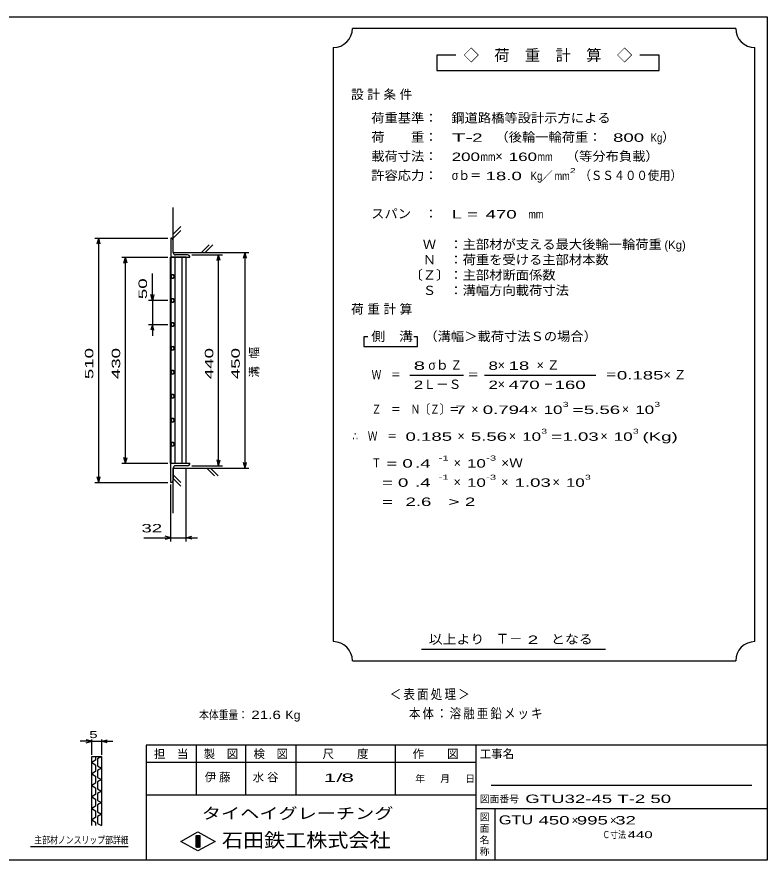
# Model space of a CAD drawing. Units: millimetres, scale not verified. Extents: x -1456 to 1385, y -1026 to 843.
# Drawn here: x -181 to 1385, y -917 to 843 of the extents above; entities that cross this region are included whole.
import ezdxf
from ezdxf.enums import TextEntityAlignment as Align

# ---------------------------------------------------------------- set-up
doc = ezdxf.new("R2010")
doc.units = ezdxf.units.MM
doc.header["$LTSCALE"] = 8
for name, color, linetype, lineweight in [('0_2', 150, 'Continuous', 25), ('16', 3, 'Continuous', 25), ('22', 4, 'Continuous', 25), ('24', 2, 'Continuous', 25), ('32', 4, 'Continuous', 25)]:
    doc.layers.add(name, color=color, linetype=linetype, lineweight=lineweight)
doc.styles.add('ベクトル', font='')
doc.styles.get('ベクトル').set_extended_font_data('ベクトル')

msp = doc.modelspace()

# ---------------------------------------------------------------- linework, layer by layer
at = {"layer": '0_2'}
for p, q in [((-1383.2, 842.8), (1384.8, 842.8)), ((1384.8, 842.8), (1384.8, -917.2)), ((1384.8, -677.2), (88.8, -677.2)), ((88.8, -677.2), (88.8, -917.2)), ((192.8, -677.2), (192.8, -781.2)), ((296.8, -781.2), (296.8, -677.2)), ((400.8, -677.2), (400.8, -781.2)), ((608.8, -781.2), (608.8, -677.2)), ((776.8, -677.2), (776.8, -917.2)), ((776.8, -713.2), (88.8, -713.2)), ((1352.8, -761.2), (808.8, -761.2)), ((88.8, -781.2), (776.8, -781.2)), ((776.8, -809.2), (1384.8, -809.2)), ((816.8, -917.2), (816.8, -809.2)), ((160.8, -878), (196.8, -858)), ((196.8, -858), (232.8, -878)), ((196.8, -898), (160.8, -878)), ((192.8, -866), (200.8, -866)), ((192.8, -890), (192.8, -866)), ((192.8, -866), (194.4, -866)), ((194.4, -866), (194.4, -890)), ((196, -890), (196, -866)), ((196, -866), (197.6, -866)), ((232.8, -878), (196.8, -898)), ((197.6, -866), (197.6, -890)), ((199.2, -890), (199.2, -866)), ((199.2, -866), (200.8, -866)), ((200.8, -866), (200.8, -890)), ((200.8, -866), (200.8, -890)), ((200.8, -890), (192.8, -890)), ((194.4, -890), (196, -890)), ((197.6, -890), (199.2, -890)), ((1384.8, -917.2), (-1383.2, -917.2))]:
    msp.add_line(p, q, dxfattribs=at)
at = {"layer": '16'}
for p, q in [((140, 381), (140, 341)), ((145, 351), (145, 376)), ((139.3, -89), (139.3, 341)), ((139.3, 341), (140, 341)), ((140, 341), (180, 341)), ((140, 341), (140, -89)), ((172, 341), (140, 341)), ((148.5, 341), (148.5, -89)), ((175, 346), (150, 346)), ((163.5, -89), (163.5, 341)), ((172, -89), (172, 341)), ((141.98, 304.45), (140, 300.97)), ((140, 300.97), (142.02, 297.52)), ((145.98, 304.48), (141.98, 304.45)), ((148, 301), (145.98, 304.48)), ((146.02, 297.55), (148, 301.03)), ((142.02, 297.52), (146.02, 297.55)), ((141.98, 254.45), (140, 250.97)), ((140, 250.97), (142.02, 247.52)), ((145.98, 254.48), (141.98, 254.45)), ((142.02, 247.52), (146.02, 247.55)), ((148, 251), (145.98, 254.48)), ((146.02, 247.55), (148, 251.03)), ((141.98, 204.45), (140, 200.97)), ((140, 200.97), (142.02, 197.52)), ((145.98, 204.48), (141.98, 204.45)), ((142.02, 197.52), (146.02, 197.55)), ((148, 201), (145.98, 204.48)), ((146.02, 197.55), (148, 201.03)), ((141.98, 154.45), (140, 150.97)), ((140, 150.97), (142.02, 147.52)), ((145.98, 154.48), (141.98, 154.45)), ((142.02, 147.52), (146.02, 147.55)), ((148, 151), (145.98, 154.48)), ((146.02, 147.55), (148, 151.03)), ((141.98, 104.45), (140, 100.97)), ((140, 100.97), (142.02, 97.52)), ((145.98, 104.48), (141.98, 104.45)), ((142.02, 97.52), (146.02, 97.55)), ((148, 101), (145.98, 104.48)), ((146.02, 97.55), (148, 101.03)), ((141.98, 54.45), (140, 50.97)), ((145.98, 54.48), (141.98, 54.45)), ((148, 51), (145.98, 54.48)), ((140, 50.97), (142.02, 47.52)), ((142.02, 47.52), (146.02, 47.55)), ((146.02, 47.55), (148, 51.03)), ((141.98, 4.45), (140, 0.97)), ((140, 0.97), (142.02, -2.48)), ((145.98, 4.48), (141.98, 4.45)), ((148, 1), (145.98, 4.48)), ((146.02, -2.45), (148, 1.03)), ((142.02, -2.48), (146.02, -2.45)), ((141.98, -45.55), (140, -49.03)), ((140, -49.03), (142.02, -52.48)), ((145.98, -45.52), (141.98, -45.55)), ((142.02, -52.48), (146.02, -52.45)), ((148, -49), (145.98, -45.52)), ((146.02, -52.45), (148, -48.97)), ((140, -89), (139.3, -89)), ((140, -89), (180, -89)), ((140, -129), (140, -89)), ((140, -89), (172, -89)), ((145, -99), (145, -124)), ((175, -94), (150, -94))]:
    msp.add_line(p, q, dxfattribs=at)
for centre, start, end in [((140, 376), 0, 90), ((150, 351), 180, 270), ((175, 341), 0, 90), ((150, -99), 90, 180), ((175, -89), 270, 0), ((140, -124), 270, 0)]:
    msp.add_arc(centre, 5, start, end, dxfattribs=at)
at = {"layer": '22'}
for p, q in [((145, 351), (145, 445)), ((145, 389), (161, 405)), ((145, 381), (161, 397)), ((-18.4, 381), (133.6, 381)), ((-13.6, 369), (-10.4, 381)), ((-7.2, 369), (-10.4, 381)), ((-10.4, -129), (-10.4, 381)), ((204, 351), (220, 367)), ((212, 351), (228, 367)), ((37.6, 341), (133.6, 341)), ((42.4, 329), (45.6, 341)), ((48.8, 329), (45.6, 341)), ((45.6, -89), (45.6, 341)), ((145, 351), (303.2, 351)), ((184, 346), (248, 346)), ((236.8, 334), (240, 346)), ((243.2, 334), (240, 346)), ((240, -94), (240, 346)), ((292, 339), (295.2, 351)), ((298.4, 339), (295.2, 351)), ((295.2, -99), (295.2, 351)), ((101.6, 251), (101.6, 307)), ((133.6, 251), (93.6, 251)), ((101.6, 251), (98.4, 263)), ((104.8, 263), (101.6, 251)), ((101.6, 251), (101.6, 201)), ((93.6, 201), (133.6, 201)), ((101.6, 201), (98.4, 189)), ((104.8, 189), (101.6, 201)), ((101.6, 201), (101.6, 177)), ((45.6, -89), (42.4, -77)), ((45.6, -89), (48.8, -77)), ((240, -94), (236.8, -82)), ((240, -94), (243.2, -82)), ((295.2, -99), (292, -87)), ((295.2, -99), (298.4, -87)), ((37.6, -89), (133.6, -89)), ((145, -99), (303.2, -99)), ((145, -193), (145, -99)), ((172, -252.4), (172, -100.4)), ((184, -94), (248, -94)), ((231.2, -115), (215.2, -99)), ((239.2, -115), (223.2, -99)), ((-10.4, -129), (-13.6, -117)), ((-10.4, -129), (-7.2, -117)), ((161, -129), (145, -113)), ((161, -137), (145, -121)), ((-18.4, -129), (133.6, -129)), ((140, -252.4), (140, -133)), ((84, -244.4), (140, -244.4)), ((140, -244.4), (128, -241.2)), ((128, -247.6), (140, -244.4)), ((140, -244.4), (172, -244.4)), ((172, -244.4), (184, -241.2)), ((184, -247.6), (172, -244.4)), ((172, -244.4), (196, -244.4))]:
    msp.add_line(p, q, dxfattribs=at)
at = {"layer": '24', "color": 4}
for p, q in [((1319.2, 818.8), (519.2, 818.8)), ((479.2, 778.8), (479.2, -461.2)), ((1359.2, -461.2), (1359.2, 778.8)), ((735.2, 762.8), (695.2, 762.8)), ((695.2, 762.8), (695.2, 730.8)), ((1159.2, 762.8), (1119.2, 762.8)), ((1159.2, 730.8), (1159.2, 762.8)), ((695.2, 730.8), (1159.2, 730.8)), ((551.2, 174.8), (543.2, 174.8)), ((543.2, 174.8), (543.2, 154.8)), ((655.2, 174.8), (647.2, 174.8)), ((655.2, 154.8), (655.2, 174.8)), ((543.2, 154.8), (655.2, 154.8)), ((639.2, 94.8), (751.2, 94.8)), ((795.2, 94.8), (1027.2, 94.8)), ((663.2, -477.2), (1047.2, -477.2)), ((519.2, -501.2), (1319.2, -501.2))]:
    msp.add_line(p, q, dxfattribs=at)
for centre, start, end in [((479.2, 818.8), 270, 0), ((1359.2, 818.8), 180, 270), ((479.2, -501.2), 0, 90), ((1359.2, -501.2), 90, 180)]:
    msp.add_arc(centre, 40, start, end, dxfattribs=at)
at = {"layer": '32'}
for p, q in [((-24.8, -669.2), (-36.8, -666)), ((-24.8, -697.2), (-24.8, -665.2)), ((-4.8, -665.2), (-4.8, -697.2)), ((-4.8, -669.2), (7.2, -666)), ((-24.8, -669.2), (-48.8, -669.2)), ((-36.8, -672.4), (-24.8, -669.2)), ((-24.8, -669.2), (-4.8, -669.2)), ((7.2, -672.4), (-4.8, -669.2)), ((-4.8, -669.2), (19.2, -669.2)), ((-24.8, -701.2), (-4.8, -701.2)), ((-24.8, -845.2), (-24.8, -701.2)), ((-16.8, -701.2), (-16.8, -708.4)), ((-4.8, -701.2), (-12.8, -706)), ((-4.8, -701.2), (-4.8, -845.2)), ((-16.8, -708.4), (-24.8, -713.2)), ((-24.8, -713.2), (-16.8, -718)), ((-16.8, -718), (-16.8, -732.4)), ((-12.8, -706), (-12.8, -720.4)), ((-12.8, -720.4), (-4.8, -725.2)), ((-16.8, -732.4), (-24.8, -737.2)), ((-24.8, -737.2), (-16.8, -742)), ((-4.8, -725.2), (-12.8, -730)), ((-12.8, -730), (-12.8, -744.4)), ((-16.8, -756.4), (-24.8, -761.2)), ((-16.8, -742), (-16.8, -756.4)), ((-12.8, -744.4), (-4.8, -749.2)), ((-4.8, -749.2), (-12.8, -754)), ((-12.8, -754), (-12.8, -768.4)), ((-24.8, -761.2), (-16.8, -766)), ((-16.8, -766), (-16.8, -780.4)), ((-12.8, -768.4), (-4.8, -773.2)), ((-4.8, -773.2), (-12.8, -778)), ((-16.8, -780.4), (-24.8, -785.2)), ((-24.8, -785.2), (-16.8, -790)), ((-16.8, -790), (-16.8, -804.4)), ((-12.8, -778), (-12.8, -792.4)), ((-16.8, -804.4), (-24.8, -809.2)), ((-24.8, -809.2), (-16.8, -814)), ((-12.8, -792.4), (-4.8, -797.2)), ((-4.8, -797.2), (-12.8, -802)), ((-12.8, -802), (-12.8, -816.4)), ((-16.8, -814), (-16.8, -828.4)), ((-12.8, -816.4), (-4.8, -821.2)), ((-4.8, -821.2), (-12.8, -826)), ((-12.8, -826), (-12.8, -840.4)), ((-16.8, -828.4), (-24.8, -833.2)), ((-24.8, -833.2), (-16.8, -838)), ((-16.8, -838), (-16.8, -845.2)), ((-12.8, -840.4), (-4.8, -845.2)), ((51.2, -889.2), (-152.8, -889.2))]:
    msp.add_line(p, q, dxfattribs=at)

# ---------------------------------------------------------------- texts
at = {"layer": '0_2', "style": 'ベクトル'}
for s, height, p in [('担\u3000当', 17.6, (104.8, -695.6)), ('製\u3000図', 17.6, (208.8, -695.6)), ('検\u3000図', 17.6, (312.8, -695.6)), ('尺\u3000\u3000度', 17.6, (456.8, -695.6)), ('作\u3000\u3000図', 17.6, (644.8, -695.6)), ('工事名', 17.6, (784.8, -695.6)), ('年', 14.66, (650.4, -747.2)), ('月', 14.66, (702.4, -747.2)), ('日', 14.66, (754.4, -747.2)), ('図面番号', 14.66, (784.8, -789.6)), ('図', 14.66, (784.8, -827.2)), ('面', 14.66, (784.8, -851.2)), ('名', 14.66, (784.8, -875.2)), ('称', 14.66, (784.8, -899.2))]:
    msp.add_text(s, height=height, dxfattribs=at).set_placement(p, align=Align.MIDDLE_LEFT)
at = {"layer": '0_2', "color": 222, "style": 'ベクトル'}
for s, height, width, p in [('タイヘイグレーチング', 23.46, 1.25, (204.8, -819.6)), ('石田鉄工株式会社', 29.33, 1.1, (246.8, -875.6))]:
    msp.add_text(s, height=height, dxfattribs=dict(at, width=width)).set_placement(p, align=Align.MIDDLE_LEFT)
at = {"layer": '22', "color": 2, "style": 'ベクトル', "width": 1.65}
for s, p in [(' 50 ', (81.6, 243)), (' 510 ', (-30.4, 76)), (' 430 ', (25.6, 76)), (' 440 ', (220, 76)), (' 450 ', (275.2, 76))]:
    msp.add_text(s, height=17.6, rotation=90, dxfattribs=at).set_placement(p, align=Align.MIDDLE_LEFT)
at = {"layer": '22', "color": 2, "style": 'ベクトル'}
for s, height, width, p in [(' 32 ', 17.6, 1.65, (68, -224.4)), ('本体重量：', 17.6, 0.85, (199.2, -614)), (' 21.6', 17.6, 1.35, (299.2, -614)), ('Kg', 17.6, 1.1, (379.2, -614)), ('1/', 17.6, 2, (459.2, -745.2)), (' 8 ', 17.6, 2, (483.2, -745.2)), ('GTU32-45 T-2 50        ', 17.6, 1.65, (880, -789.2)), ('GTU', 18.77, 1.35, (824.8, -833.2)), (' 450 ', 17.6, 1.65, (896.8, -834)), (' 995 ', 17.6, 1.65, (976.8, -834)), (' 32 ', 17.6, 1.65, (1056.8, -834)), ('Ｃ寸法：', 14.66, 0.8, (1040.8, -864)), (' 440 ', 14.66, 1.6, (1084.8, -864))]:
    msp.add_text(s, height=height, dxfattribs=dict(at, width=width)).set_placement(p, align=Align.MIDDLE_LEFT)
for p in [(976.8, -834), (1056.8, -834)]:
    msp.add_text('×', height=17.6, dxfattribs=at).set_placement(p, align=Align.MIDDLE_LEFT)
at = {"layer": '22', "color": 2, "insert": (315.2, 90), "char_height": 17.6, "attachment_point": 4, "rotation": 90, "style": 'ベクトル'}
msp.add_mtext('\\T1.67;溝幅', dxfattribs=at)
at = {"layer": '22', "color": 2, "attachment_point": 4, "style": 'ベクトル'}
for s, insert, char_height in [('\\T1.2;\\W0.85;＜表面処理＞', (597.2, -572), 20.53), ('\\T1.19;\\W0.85;本体：溶融亜鉛メッキ', (637.2, -612), 20.53), ('\\T1.25;伊藤\u3000', (210.8, -745.2), 17.6), ('\\T1.25;水谷\u3000', (310.8, -745.2), 17.6)]:
    msp.add_mtext(s, dxfattribs=dict(at, insert=insert, char_height=char_height))
at = {"layer": '24', "style": 'ベクトル'}
for s, height, p in [('◇\u3000荷\u3000重\u3000計\u3000算\u3000◇', 23.46, (751.2, 762.8)), ('）', 19.35, (1165.6, 592)), ('×', 19.35, (817.6, 552)), ('／', 17.6, (913.2, 510.8)), ('(Kg)', 17.6, (1170.4, 366.8)), ('σｂ', 19.35, (677.6, 116)), ('×', 19.35, (822.4, 116)), ('Ｌ－Ｓ', 19.35, (667.2, 76)), ('×', 19.35, (822.4, 76)), ('×', 19.35, (767.2, 24)), ('×', 19.35, (890.4, 24)), ('×', 19.35, (1081.6, 24)), ('×', 19.35, (738.4, -32)), ('×', 19.35, (845.6, -32)), ('×', 19.35, (1036.8, -32)), ('×', 19.35, (730.4, -88)), ('×', 19.35, (730.4, -128)), ('×', 19.35, (829.6, -128)), ('×', 19.35, (936.8, -128)), ('Ｔ－', 20.53, (818.4, -455.2))]:
    msp.add_text(s, height=height, dxfattribs=at).set_placement(p, align=Align.MIDDLE_LEFT)
for s, height, width, p in [('荷重基準：\u3000', 19.35, 1.05, (558.4, 632)), ('鋼道路橋等設計示方による', 19.35, 1.05, (725.6, 632)), ('荷\u3000\u3000重：\u3000', 19.35, 1.05, (558.4, 592)), ('T-', 17.6, 2, (726.4, 590.8)), (' 2 ', 17.6, 1.65, (758.4, 590.8)), ('（後輪一輪荷重：', 19.35, 1.05, (817.6, 592)), ('  800', 17.6, 1.65, (1041.6, 590.8)), ('Kg', 17.6, 0.85, (1141.6, 590.8)), ('載荷寸法：\u3000', 19.35, 1.05, (558.4, 552)), ('\u3000（等分布負載）', 19.35, 1.05, (936.8, 552)), ('200', 17.6, 1.5, (726.4, 550.8)), ('mm', 17.6, 0.8, (786.4, 550.8)), ('160', 17.6, 1.5, (845.6, 550.8)), ('mm', 17.6, 0.8, (905.6, 550.8)), ('許容応力：\u3000', 19.35, 1.05, (558.4, 512)), ('σｂ＝', 19.35, 0.9, (726.4, 512)), (' 18.0', 17.6, 1.65, (786.4, 510.8)), ('Kg', 17.6, 0.85, (891.2, 510.8)), ('mm', 17.6, 0.8, (941.2, 510.8)), ('2', 10.56, 1.5, (973.2, 522)), ('（ＳＳ４００使用）', 19.35, 0.9, (993.2, 512)), ('スパン\u3000：\u3000', 19.35, 1.05, (558.4, 432)), ('L =', 17.6, 1.65, (726.4, 430.8)), (' 470 ', 17.6, 1.65, (786.4, 430.8)), ('mm', 17.6, 0.8, (886.4, 430.8)), ('\u3000Ｗ\u3000：主部材が支える最大後輪一輪荷重', 19.35, 1.05, (638.4, 368)), ('\u3000Ｎ\u3000：荷重を受ける主部材本数', 19.35, 1.05, (638.4, 336)), ('〔Ｚ〕：主部材断面係数', 19.35, 1.05, (638.4, 304)), ('\u3000Ｓ\u3000：溝幅方向載荷寸法', 19.35, 1.05, (638.4, 272)), ('側\u3000溝', 19.35, 1.1, (558.4, 176)), ('\u3000（溝幅＞載荷寸法Ｓの場合）', 19.35, 1.05, (641.6, 176)), ('8', 17.6, 1.8, (647.2, 114.8)), ('Ｚ', 19.35, 0.9, (724, 116)), ('8', 17.6, 1.5, (803.2, 114.8)), (' 18 ', 17.6, 1.65, (834.4, 114.8)), ('Ｗ\u3000＝', 19.35, 0.75, (559.2, 96)), ('＝', 19.35, 0.9, (759.2, 96)), ('＝', 19.35, 0.9, (1047.2, 96)), ('0.185', 17.6, 1.65, (1071.2, 94.8)), ('2', 17.6, 1.5, (647.2, 74.8)), ('2', 17.6, 1.5, (803.2, 74.8)), (' 470 ', 17.6, 1.65, (834.4, 74.8)), ('－', 19.35, 0.75, (918.4, 76)), (' 160 ', 17.6, 1.65, (930.4, 74.8)), ('Ｚ\u3000＝\u3000Ｎ〔Ｚ〕＝', 19.35, 0.75, (559.2, 24)), ('3', 10.56, 1.5, (958.4, 34)), ('3', 10.56, 1.5, (1149.6, 34)), (' 7 ', 17.6, 1.65, (723.2, 22.8)), ('0.794', 17.6, 1.65, (791.2, 22.8)), ('10', 17.6, 1.5, (918.4, 22.8)), ('=', 17.6, 1.7, (978.4, 22.8)), ('5.56', 17.6, 1.65, (1002.4, 22.8)), ('10', 17.6, 1.5, (1109.6, 22.8)), ('3', 10.56, 1.5, (913.6, -22)), ('3', 10.56, 1.5, (1104.8, -22)), ('∴\u3000Ｗ\u3000＝', 19.35, 0.75, (519.2, -32)), (' 0.185', 17.6, 1.65, (619.2, -33.2)), ('5.56', 17.6, 1.65, (766.4, -33.2)), ('10', 17.6, 1.5, (873.6, -33.2)), ('=', 17.6, 1.7, (933.6, -33.2)), ('1.03', 17.6, 1.65, (957.6, -33.2)), ('10', 17.6, 1.5, (1064.8, -33.2)), ('(Kg)', 17.6, 1.65, (1124.8, -33.2)), ('Ｔ', 19.35, 0.75, (559.2, -88)), (' = 0', 17.6, 1.65, (579.2, -89.2)), (' .4 ', 17.6, 1.65, (639.2, -89.2)), ('-1', 10.56, 1.65, (699.2, -78)), ('10', 17.6, 1.5, (758.4, -89.2)), ('-3', 10.56, 1.65, (798.4, -78)), ('×Ｗ', 19.35, 1.1, (829.6, -88)), ('  = 0', 17.6, 1.65, (559.2, -129.2)), (' .4 ', 17.6, 1.65, (639.2, -129.2)), ('-1', 10.56, 1.65, (699.2, -118)), ('10', 17.6, 1.5, (758.4, -129.2)), ('-3', 10.56, 1.65, (798.4, -118)), ('1.03', 17.6, 1.65, (857.6, -129.2)), ('10', 17.6, 1.5, (964.8, -129.2)), ('3', 10.56, 1.5, (1004.8, -118)), ('  =', 17.6, 1.65, (559.2, -169.2)), (' 2.6', 17.6, 1.65, (619.2, -169.2)), ('>', 17.6, 1.7, (719.2, -169.2)), (' 2 ', 17.6, 1.65, (743.2, -169.2)), ('以上より\u3000', 19.35, 1.1, (678.4, -456)), (' 2 ', 17.6, 1.65, (874.4, -457.2)), ('となる', 19.35, 1.1, (933.6, -456))]:
    msp.add_text(s, height=height, dxfattribs=dict(at, width=width)).set_placement(p, align=Align.MIDDLE_LEFT)
at = {"layer": '24', "char_height": 19.35, "attachment_point": 4, "style": 'ベクトル'}
for s, insert in [('\\T1.28;設計条件', (516.4, 680)), ('\\T1.28;荷重計算', (516.4, 232)), ('\\T1.42;×Ｚ', (903.6, 116)), ('\\T1.42;×Ｚ', (1168.4, 96))]:
    msp.add_mtext(s, dxfattribs=dict(at, insert=insert))
at = {"layer": '32', "color": 2, "style": 'ベクトル'}
for s, width, p in [(' 5 ', 1.6, (-38.8, -655.2)), ('主部材ノンスリップ部詳細', 0.8, (-144.8, -875.2))]:
    msp.add_text(s, height=14.66, dxfattribs=dict(at, width=width)).set_placement(p, align=Align.MIDDLE_LEFT)

doc.saveas('drawing.dxf')
